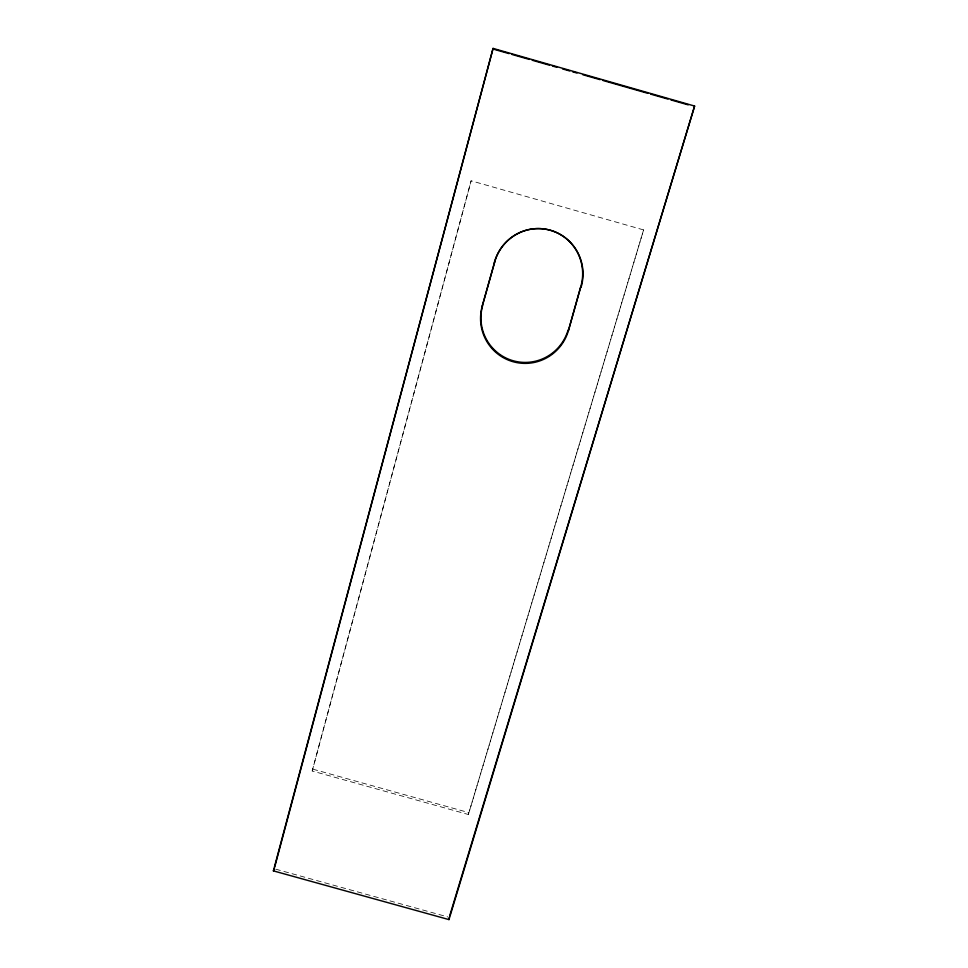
<?xml version="1.0" encoding="UTF-8"?>
<svg xmlns="http://www.w3.org/2000/svg" width="968" height="968" viewBox="0 0 968 968"><rect width="100%" height="100%" fill="white"/><g stroke="black" fill="none" stroke-linecap="round" stroke-linejoin="round"><path stroke-width="0.73" stroke-dasharray="4.84 3.63" d="M468.379 814.511L643.587 229.912L468.379 814.511L312.192 771L471.126 180.798L643.587 229.912M312.192 771L471.126 180.798M312.93 769.185L468.585 812.551M275.686 869.155L447.797 916.926"/><path stroke-width="1.45" d="M448.971 919.6L694.613 106.056L493.075 48.4L273.387 870.873L448.971 919.6L449.249 917.325M274.634 867.292L493.075 48.4M482.197 306.299L494.636 262.147A45.544 44.782 -73.5 0 1 550.272 230.251A45.544 44.782 -73.5 0 1 580.8 286.613L568.385 330.741A45.218 44.782 -71.7 0 1 513.004 361.705A45.218 44.782 -71.7 0 1 482.197 306.299L494.636 262.147M568.385 330.741L580.8 286.613M449.684 915.873L694.613 106.056M273.387 870.873L274.247 868.744M494.672 49.501L509.107 53.627M511.999 54.462L529.339 59.411M532.219 60.246L549.558 65.207M552.45 66.03L556.781 67.264M562.553 68.922L569.777 70.991M572.669 71.814L577.001 73.048M582.784 74.705L600.112 79.666M603.004 80.489L647.786 93.303M650.665 94.126L668.005 99.087M670.897 99.91L688.224 104.871M494.358 262.388A45.883 45.121 -73.4 0 1 550.393 230.263A45.883 45.121 -73.4 0 1 581.151 287.036M568.119 330.003A44.903 44.468 -71.8 0 1 513.149 360.749A44.903 44.468 -71.8 0 1 482.572 305.743"/></g></svg>
